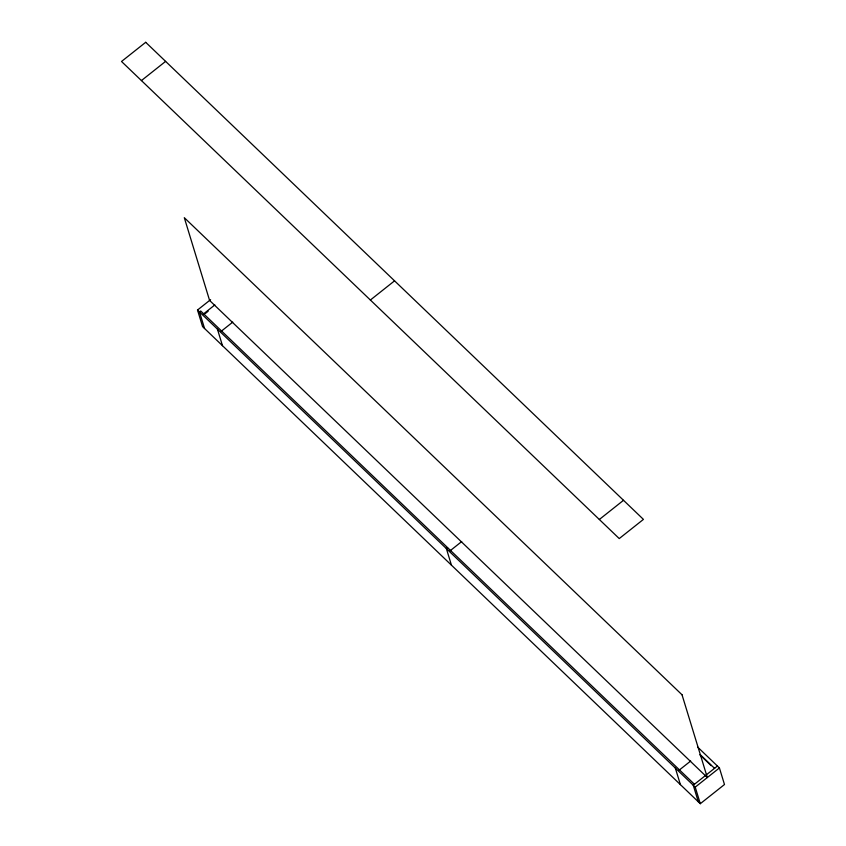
<?xml version="1.0" encoding="UTF-8"?>
<svg xmlns="http://www.w3.org/2000/svg" width="846" height="846" viewBox="0 0 846 846"><rect width="100%" height="100%" fill="white"/><g stroke="black" fill="none" stroke-linecap="round" stroke-linejoin="round"><path stroke-width="1.27" d="M141.43 80.571L165.605 61.388M697.601 747.029L719.417 767.946L724.483 784.517L700.298 803.7L202.575 326.609L197.509 310.038L210.601 299.653M202.966 314.352L214.831 304.93M205.197 313.612L208.158 311.254M220.88 331.526L232.756 322.104M370.379 300.023L394.564 280.84M447.576 547.626L446.371 548.589L451.436 565.16M449.839 550.989L461.705 541.567M599.338 519.486L623.513 500.303M678.788 770.442L690.664 761.03M717.429 766.042L693.244 785.225L698.31 801.797M700.298 803.7L695.232 787.129L719.417 767.946M700.509 754.865L714.659 768.432M699.822 754.791L711.137 765.641M694.45 784.263L200.703 310.99L199.497 311.952L204.563 328.523M197.509 310.038L695.232 787.129M675.33 768.041L680.396 784.612M217.422 329.126L222.487 345.697M145.702 42.3L121.517 61.483L619.24 538.574L643.425 519.391L145.702 42.3M682.024 694.778L184.301 217.686L209.597 300.446L707.33 777.537L682.024 694.778"/></g></svg>
